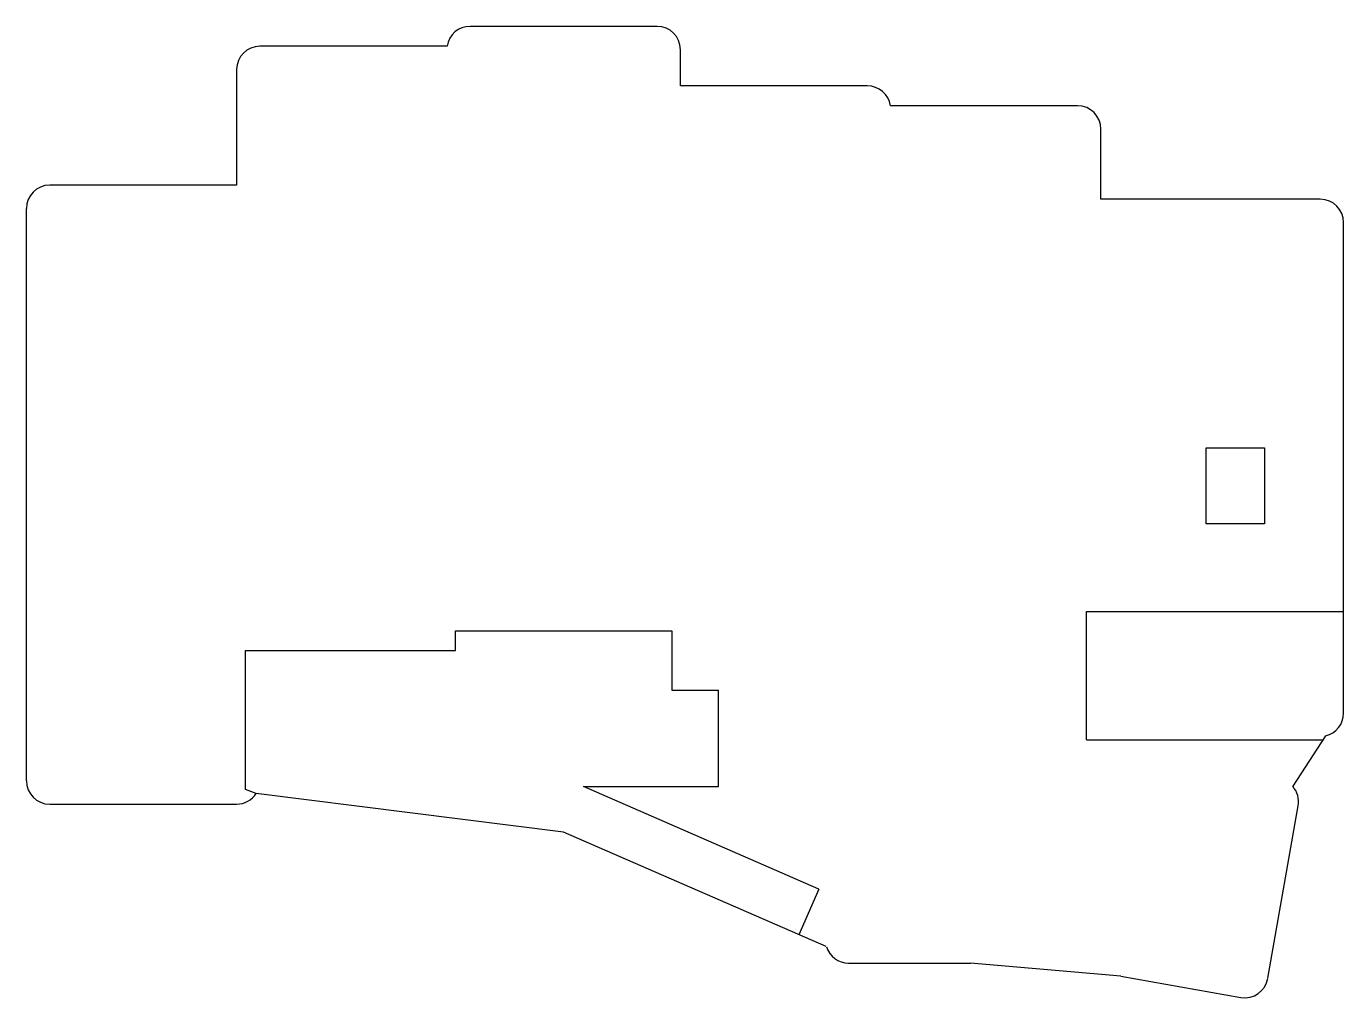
# Model space of a CAD drawing. Header units: millimetres. Extents: x 8 to 121, y -26 to 57.
import ezdxf

# ---------------------------------------------------------------- set-up
doc = ezdxf.new("R2010")
doc.units = ezdxf.units.MM
doc.layers.get('0').update_dxf_attribs({"linetype": 'CONTINUOUS', "lineweight": 25, "true_color": 0xffffff})

msp = doc.modelspace()

# ---------------------------------------------------------------- linework, layer by layer
for p, q in [((62, 57.1), (46, 57.1)), ((44, 55.4), (28, 55.4)), ((64, 52), (64, 55.1)), ((26, 53.4), (26, 43.5)), ((80, 52), (64, 52)), ((98, 50.3), (82, 50.3)), ((100, 42.3), (100, 48.3)), ((26, 43.5), (10, 43.5)), ((118.78, 42.3), (100, 42.3)), ((8, -7.5), (8, 41.5)), ((120.78, -1.7), (120.78, 40.3)), ((109, 14.5), (109, 21)), ((109, 21), (114, 21)), ((114, 21), (114, 14.5)), ((114, 14.5), (109, 14.5)), ((98.75, -4), (98.75, 7)), ((98.75, 7), (120.78, 7)), ((44.75, 3.65), (44.75, 5.35)), ((44.75, 5.35), (63.25, 5.35)), ((63.25, 5.35), (63.25, 0.25)), ((26.75, -8.25), (26.75, 3.65)), ((26.75, 3.65), (44.75, 3.65)), ((63.25, 0.25), (67.27, 0.25)), ((67.27, -8), (67.27, 0.25)), ((98.75, -4), (119, -4)), ((119.23, -3.65), (116.42, -7.97)), ((27.68, -8.59), (26.75, -8.25)), ((54, -11.9), (27.68, -8.59)), ((75.84, -16.78), (55.71, -8)), ((55.71, -8), (67.27, -8)), ((10, -9.5), (26, -9.5)), ((114.28, -24.41), (116.89, -9.64)), ((76.49, -21.7), (54, -11.9)), ((75.84, -16.78), (74.14, -20.68)), ((78.4, -23.1), (88.83, -23.1)), ((101.7, -24.23), (88.83, -23.1)), ((101.7, -24.23), (111.97, -26.04))]:
    msp.add_line(p, q)
for centre, start, end in [((46, 55.1), 90, 171.3768), ((62, 55.1), 0, 90), ((28, 53.4), 90, 180), ((44, 53.4), 89.3523, 90), ((80, 50), 8.6232, 90), ((82, 48.3), 90, 90.6477), ((98, 48.3), 0, 90), ((10, 41.5), 90, 180), ((118.78, 40.3), 0, 90), ((118.78, -1.7), 283.0001, 360), ((10, -7.5), 180, 270), ((26, -7.5), 270, 327.1257), ((114.92, -9.3), 350, 401.6096), ((78.4, -21.1), 197.606, 270), ((112.32, -24.07), 260, 350)]:
    msp.add_arc(centre, 2, start, end)

doc.saveas('drawing.dxf')
